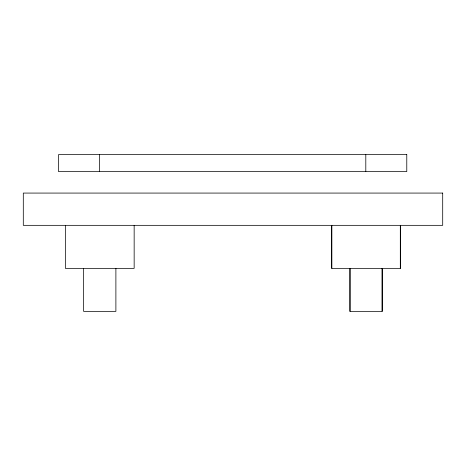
<?xml version="1.0" encoding="UTF-8"?>
<svg xmlns="http://www.w3.org/2000/svg" width="466" height="466" viewBox="0 0 466 466"><rect width="100%" height="100%" fill="white"/><g stroke="black" fill="none" stroke-linecap="round" stroke-linejoin="round"><path stroke-width="0.7" d="M400.492 225.334L400.492 268.352L331.664 268.352L331.664 225.334M400.311 225.334L400.311 268.352M382.207 268.352L382.207 311.37L349.949 311.37L349.949 268.352M382.143 268.352L382.143 311.37M365.804 154.63L365.804 171.57M350.013 268.352L350.013 311.37M331.844 225.334L331.844 268.352M134.156 225.334L134.156 268.352L65.362 268.352L65.362 225.334M115.888 268.352L115.888 311.37L83.63 311.37L83.63 268.352M99.485 154.63L99.485 171.57M406.777 154.63L58.512 154.63L58.512 171.57L406.777 171.57L406.777 154.63M442.7 193.075L23.3 193.075L23.3 225.334L442.7 225.334L442.7 193.075"/></g></svg>
